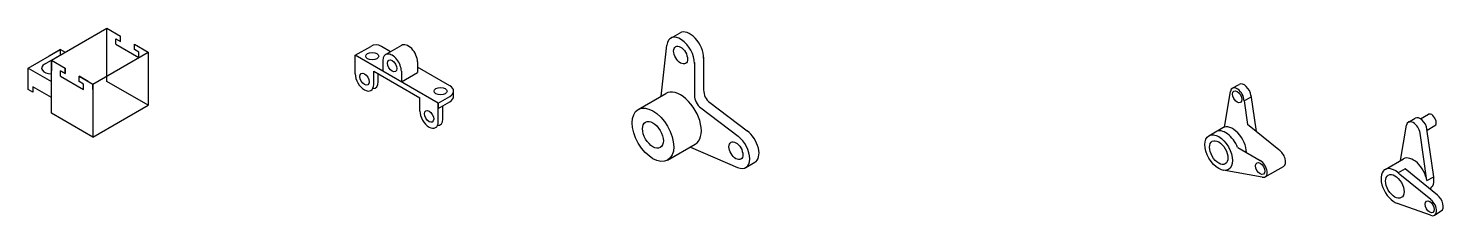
# Model space of a CAD drawing. Header units: millimetres. Extents: x 1231 to 3888, y 8 to 363.
import ezdxf

# ---------------------------------------------------------------- set-up
doc = ezdxf.new("R2010")
doc.units = ezdxf.units.MM
doc.header["$MEASUREMENT"] = 0

msp = doc.modelspace()

# ---------------------------------------------------------------- linework, layer by layer
for p, q in [((1274, 302.6), (1377.9, 362.6)), ((1377.9, 262.6), (1377.9, 362.6)), ((1377.9, 362.6), (1403.9, 347.6)), ((1403.9, 337.6), (1403.9, 347.6)), ((2437.1, 344), (2454.5, 354)), ((1230.7, 287.6), (1291.3, 322.6)), ((1291.3, 322.6), (1269.6, 310.1)), ((1291.3, 322.6), (1299.9, 317.6)), ((1291.3, 312.6), (1291.3, 322.6)), ((1395.2, 332.6), (1395.2, 342.6)), ((1395.2, 342.6), (1395.2, 342.6)), ((1395.2, 342.6), (1403.9, 337.6)), ((1395.2, 332.6), (1438.5, 307.6)), ((1429.8, 332.6), (1455.8, 317.6)), ((1429.8, 322.6), (1429.8, 332.6)), ((1438.5, 317.6), (1429.8, 322.6)), ((1844.6, 311.8), (1873.6, 328.5)), ((1911, 318.4), (1893.6, 328.5)), ((1901.6, 313), (1932, 330.5)), ((1931.5, 330.2), (1932, 330.5)), ((2418.8, 234.6), (2429.7, 330.7)), ((1230.7, 287.6), (1252.3, 300.1)), ((1261, 295.1), (1297.7, 316.3)), ((1274, 202.6), (1274, 302.6)), ((1274, 302.6), (1299.9, 287.6)), ((1274, 302.6), (1274, 292.6)), ((1274, 292.6), (1274, 282.6)), ((1351.9, 257.6), (1455.8, 317.6)), ((1438.5, 307.6), (1438.5, 317.6)), ((1455.8, 317.6), (1455.8, 217.6)), ((2000.5, 221.8), (1844.6, 311.8)), ((1844.6, 276.8), (1844.6, 311.8)), ((1896.6, 301.8), (1896.6, 281.8)), ((1961.5, 299.3), (1961.5, 279.3)), ((2481.5, 298.1), (2481.5, 236.6)), ((2498.8, 308.1), (2498.8, 246.6)), ((1230.7, 247.6), (1230.7, 287.6)), ((1230.7, 287.6), (1274, 262.6)), ((1291.3, 272.6), (1291.3, 282.6)), ((1291.3, 282.6), (1291.3, 282.6)), ((1291.3, 282.6), (1299.9, 277.6)), ((1291.3, 272.6), (1291.3, 282.6)), ((1299.9, 277.6), (1291.3, 282.6)), ((1291.3, 272.6), (1334.6, 247.6)), ((1299.9, 277.6), (1299.9, 287.6)), ((1299.9, 287.6), (1299.9, 277.6)), ((1325.9, 262.6), (1325.9, 272.6)), ((1325.9, 272.6), (1351.9, 257.6)), ((1343.2, 262.6), (1325.9, 272.6)), ((1879.3, 281.8), (1965.9, 231.8)), ((1879.3, 256.8), (1879.3, 281.8)), ((1887.9, 261.8), (1887.9, 276.8)), ((1931.2, 281.8), (1931.2, 261.8)), ((1931.2, 261.8), (1961.5, 279.3)), ((2022.1, 254.3), (1961.5, 289.3)), ((1239.3, 242.6), (1230.7, 247.6)), ((1274, 232.6), (1239.3, 252.6)), ((1239.3, 252.6), (1239.3, 242.6)), ((1334.6, 257.6), (1325.9, 262.6)), ((1334.6, 247.6), (1334.6, 257.6)), ((1351.9, 257.6), (1351.9, 157.6)), ((1351.9, 247.6), (1351.9, 257.6)), ((1455.8, 217.6), (1377.9, 262.6)), ((2029.3, 234.3), (2029.3, 244.9)), ((2029.3, 244.1), (2029.3, 244.4)), ((2376, 209.9), (2428, 239.9)), ((3476.9, 176.8), (3487.9, 243.7)), ((3491.5, 249.6), (3504.5, 257.1)), ((1351.9, 157.6), (1455.8, 217.6)), ((1965.9, 206.8), (1965.9, 231.8)), ((2000.5, 221.8), (2022.1, 234.3)), ((2000.5, 211.8), (2022.1, 224.3)), ((2000.5, 186.8), (2000.5, 221.8)), ((2000.5, 221.8), (2000.5, 211.8)), ((2009.2, 191.8), (2009.2, 216.8)), ((2493.4, 212.7), (2563.5, 159.5)), ((2510.7, 222.7), (2580.8, 169.5)), ((3513.7, 226.2), (3526.8, 233.8)), ((3513.7, 226.2), (3520.2, 181.5)), ((3526.4, 236.5), (3536.1, 168.5)), ((3526.5, 236.2), (3526.5, 236.2)), ((1351.9, 157.6), (1274, 202.6)), ((3822.1, 186), (3835.1, 193.5)), ((3845, 192.2), (3859.8, 200.7)), ((3447.7, 160.5), (3477, 177.5)), ((3578.7, 133.6), (3520.2, 181.5)), ((3807.2, 113.6), (3818.5, 180.1)), ((3856.8, 75.9), (3844.1, 165.4)), ((3869.8, 83.4), (3857.1, 172.9)), ((3857.3, 171), (3872.1, 179.5)), ((2431.1, 114.4), (2483.1, 144.4)), ((2474.1, 139.2), (2562.6, 100.6)), ((3501.6, 138.1), (3543.9, 113.7)), ((2577.8, 100.4), (2595.1, 110.4)), ((3778.3, 96.9), (3812.9, 116.9)), ((3547.7, 82.2), (3474.5, 95.5)), ((3553.2, 82.8), (3587.8, 102.8)), ((3816.2, 97.9), (3803.2, 90.4)), ((3864.4, 40.2), (3806.2, 87.5)), ((3876.8, 48.6), (3816.2, 97.9)), ((3856.8, 75.9), (3869.8, 83.4)), ((3863.6, 10.9), (3801.6, 32.8)), ((3871.4, 10.7), (3883.8, 19.2))]:
    msp.add_line(p, q)
for centre, radius, start, end in [((1883.6, 311.2), 20, 60, 120), ((2528.8, 246.6), 30, 180, 232.8118), ((2511.5, 236.6), 30, 180, 232.8118)]:
    msp.add_arc(centre, radius, start, end)
for centre, major_axis, start_param, end_param in [((2455.5, 312.2), (18.4, -31.8), 0.754945, 3.804371), ((2472.8, 322.2), (18.4, -31.8), 0.754945, 3.141593), ((1944.2, 309.3), (12.2, -21.2), 7.068583, 9.460049), ((1274, 287.6), (-18.4, 0), 5.497787, 7.853982), ((1913.9, 291.8), (12.2, -21.2), 7.068583, 10.210176), ((1861.9, 266.8), (12.2, -21.2), 3.926991, 7.068583), ((1870.6, 271.8), (12.2, -21.2), 5.921818, 7.068583), ((2004.8, 244.3), (-24.5, 0), 2.356194, 3.926991), ((2455.5, 192.2), (27.6, -47.7), 6.283185, 9.424778), ((3500.7, 233.7), (9.2, -15.9), 7.068583, 10.039208), ((3513.7, 241.2), (9.2, -15.9), 7.228917, 9.424778), ((2004.8, 234.3), (-24.5, 0), 2.356194, 3.141593), ((3513.7, 241.2), (9.2, -15.9), 5.497787, 5.513709), ((1983.2, 196.8), (12.2, -21.2), 3.926991, 7.068583), ((1991.8, 201.8), (12.2, -21.2), 5.921818, 7.068583), ((3831.3, 170.1), (9.2, -15.9), 7.245973, 10.032778), ((3844.3, 177.6), (9.2, -15.9), 7.245973, 9.424778), ((3865.9, 190.1), (6.1, -10.6), 0, 3.141593), ((2559.4, 132.2), (18.4, -31.8), 5.619073, 8.483584), ((2576.8, 142.2), (18.4, -31.8), 6.283185, 8.483584), ((3479, 136.2), (18.4, -31.8), 7.589082, 9.424778), ((3492, 143.7), (18.4, -31.8), 7.066937, 9.424778), ((3578.6, 118.7), (9.2, -15.9), 0, 2.346249), ((3544, 98.7), (9.2, -15.9), 5.791263, 8.641027), ((3831.3, 85.1), (18.4, -31.8), 7.253496, 9.424778), ((3796.7, 65.1), (18.4, -31.8), 1.979803, 5.689899), ((3844.3, 92.6), (18.4, -31.8), 6.260428, 7.253496), ((3862.2, 26.6), (9.2, -15.9), 5.608003, 8.470314), ((3874.6, 35.1), (9.2, -15.9), 6.283185, 8.470314)]:
    msp.add_ellipse(centre, major_axis=major_axis, ratio=0.57735, start_param=start_param, end_param=end_param)
for centre, major_axis in [((2455.5, 312.2), (9.2, -15.9)), ((1876.4, 310.1), (-12.2, 0)), ((1913.9, 291.8), (6.1, -10.6)), ((1861.9, 266.8), (6.1, -10.6)), ((2004.8, 244.3), (-12.2, 0)), ((3500.7, 233.7), (6.1, -10.6)), ((2403.6, 162.2), (27.6, -47.7)), ((1983.2, 196.8), (6.1, -10.6)), ((2403.6, 162.2), (13.8, -23.9)), ((3466, 128.7), (18.4, -31.8)), ((2559.4, 132.2), (9.2, -15.9)), ((3466, 128.7), (12.2, -21.2)), ((3544, 98.7), (6.1, -10.6)), ((3796.7, 65.1), (12.2, -21.2)), ((3862.2, 26.6), (6.1, -10.6))]:
    msp.add_ellipse(centre, major_axis=major_axis, ratio=0.57735)

doc.saveas('drawing.dxf')
